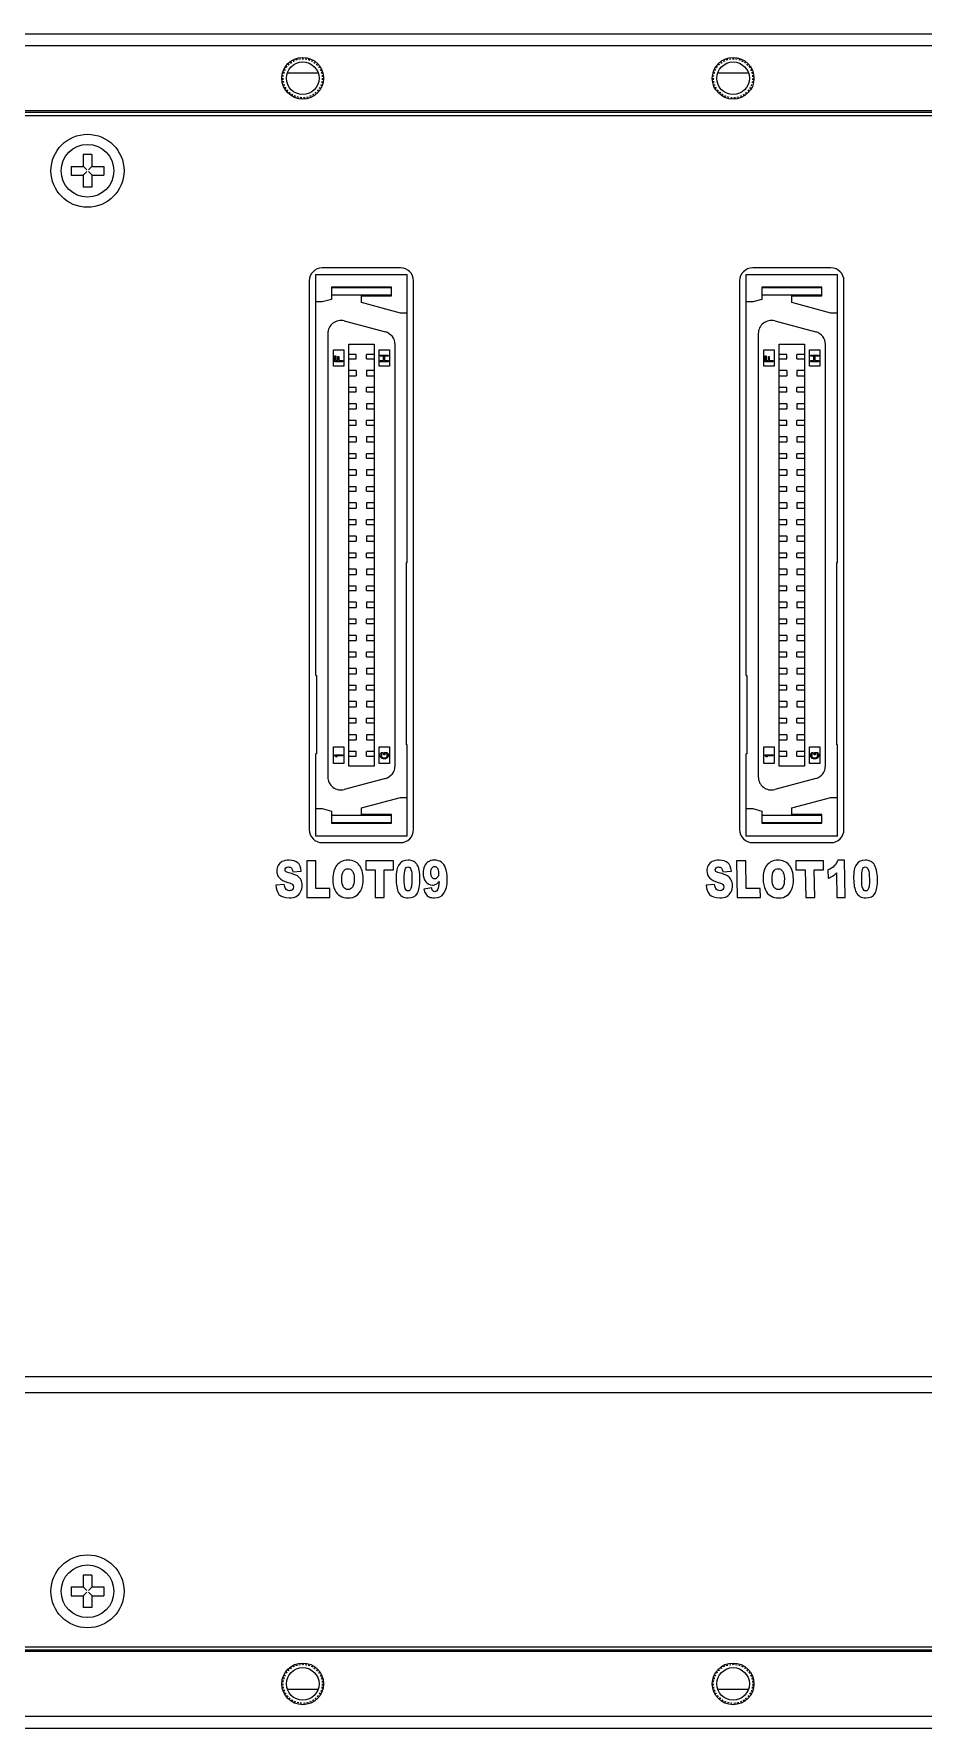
# Model space of a CAD drawing. Header units: inches. Extents: x 1 to 535, y 7 to 137.
# Drawn here: x 262.6 to 330.8, y 6.8 to 136.8 of the extents above; entities that cross this region are included whole.
import ezdxf

# ---------------------------------------------------------------- set-up
doc = ezdxf.new("R2010")
doc.units = ezdxf.units.IN
doc.header["$LTSCALE"] = 1.21
doc.header["$MEASUREMENT"] = 0
doc.linetypes.add('HIDDEN', pattern=[0.2, 0.1, -0.1])
for name, color, linetype in [('BSE72G_4_002DXF_CONTINUOUS_LINE', 7, 'CONTINUOUS'), ('BSEJ72G_4_001_DXF_HIDDEN_LINE', 7, 'CONTINUOUS'), ('BSEJ72G_4_00DXF_CONTINUOUS_LINE', 7, 'CONTINUOUS'), ('GBT819_2-M2_DXF_CONTINUOUS_LINE', 7, 'CONTINUOUS'), ('TE_1734101_5DXF_CONTINUOUS_LINE', 7, 'CONTINUOUS')]:
    doc.layers.add(name, color=color, linetype=linetype)

msp = doc.modelspace()

# ---------------------------------------------------------------- linework, layer by layer
at = {"layer": 'BSE72G_4_002DXF_CONTINUOUS_LINE', "color": 7, "linetype": 'Continuous'}
for p, q in [((3.2, 130.52), (530.2, 130.52)), ((290.7, 118.82), (284.7, 118.82)), ((323.7, 118.82), (317.7, 118.82)), ((283.7, 117.82), (283.7, 75.72)), ((291.7, 75.72), (291.7, 117.82)), ((316.7, 117.82), (316.7, 75.72)), ((324.7, 75.72), (324.7, 117.82)), ((284.7, 74.72), (290.7, 74.72)), ((317.7, 74.72), (323.7, 74.72)), ((3.2, 13.02), (530.2, 13.02))]:
    msp.add_line(p, q, dxfattribs=at)
at = {"layer": 'BSE72G_4_002DXF_CONTINUOUS_LINE', "color": 4, "linetype": 'Continuous'}
for p, q in [((284.2, 73.32), (283.51, 73.32)), ((283.51, 73.32), (283.51, 70.52)), ((284.2, 71.21), (284.2, 73.32)), ((290.15, 73.32), (288.05, 73.32)), ((288.05, 73.32), (288.05, 72.63)), ((290.15, 72.63), (290.15, 73.32)), ((317.17, 73.32), (316.47, 73.32)), ((316.47, 73.32), (316.52, 70.52)), ((317.2, 71.21), (317.17, 73.32)), ((323.12, 73.32), (321.01, 73.32)), ((321.01, 73.32), (321.02, 72.63)), ((323.13, 72.63), (323.12, 73.32)), ((324.74, 73.37), (324.22, 73.37)), ((324.79, 70.52), (324.74, 73.37)), ((281.79, 71.5), (281.13, 71.45)), ((282.44, 72.49), (283.09, 72.54)), ((288.05, 72.63), (288.75, 72.63)), ((288.75, 72.63), (288.75, 70.52)), ((289.44, 72.63), (290.15, 72.63)), ((289.44, 70.52), (289.44, 72.63)), ((314.78, 71.5), (314.13, 71.45)), ((315.42, 72.49), (316.07, 72.54)), ((321.02, 72.63), (321.73, 72.63)), ((321.73, 72.63), (321.77, 70.52)), ((322.42, 72.63), (323.13, 72.63)), ((322.46, 70.52), (322.42, 72.63)), ((323.47, 72.62), (323.48, 71.98)), ((324.12, 72.39), (324.16, 70.52)), ((283.51, 70.52), (285.28, 70.52)), ((285.28, 71.21), (284.2, 71.21)), ((285.28, 70.52), (285.28, 71.21)), ((288.75, 70.52), (289.44, 70.52)), ((293.1, 71.25), (292.48, 71.15)), ((316.52, 70.52), (318.3, 70.52)), ((318.28, 71.21), (317.2, 71.21)), ((318.3, 70.52), (318.28, 71.21)), ((321.77, 70.52), (322.46, 70.52)), ((324.16, 70.52), (324.79, 70.52)), ((449.4, 33.72), (122.7, 33.72)), ((122.7, 32.52), (449.9, 32.52))]:
    msp.add_line(p, q, dxfattribs=at)
at = {"layer": 'BSE72G_4_002DXF_CONTINUOUS_LINE', "color": 7, "linetype": 'Continuous'}
for centre in [(266.7, 126.27), (266.7, 17.27)]:
    msp.add_circle(centre, 2.8, dxfattribs=at)
for centre, start, end in [((284.7, 117.82), 90, 180), ((290.7, 117.82), 0, 90), ((317.7, 117.82), 90, 180), ((323.7, 117.82), 0, 90), ((284.7, 75.72), 180, 270), ((290.7, 75.72), 270, 0), ((317.7, 75.72), 180, 270), ((323.7, 75.72), 270, 0)]:
    msp.add_arc(centre, 1, start, end, dxfattribs=at)
at = {"layer": 'BSE72G_4_002DXF_CONTINUOUS_LINE', "color": 4, "linetype": 'Continuous'}
msp.add_arc((323.87, 71.89), 3.4, 0.9212, 12.0154, dxfattribs=at)
for points in [[(281.31, 72.96), (281.25, 72.83), (281.21, 72.7), (281.21, 72.55)], [(281.61, 73.26), (281.48, 73.19), (281.38, 73.09), (281.31, 72.96)], [(282.17, 73.37), (281.93, 73.37), (281.75, 73.33), (281.61, 73.26)], [(281.91, 72.79), (281.95, 72.83), (282.02, 72.85), (282.1, 72.85)], [(282.1, 72.85), (282.19, 72.85), (282.27, 72.82), (282.33, 72.76)], [(282.82, 73.17), (282.67, 73.3), (282.45, 73.37), (282.17, 73.37)], [(283.09, 72.54), (283.06, 72.83), (282.97, 73.04), (282.82, 73.17)], [(285.82, 72.99), (285.61, 72.73), (285.51, 72.38), (285.51, 71.92)], [(286.67, 73.37), (286.3, 73.37), (286.02, 73.24), (285.82, 72.99)], [(287.53, 73), (287.33, 73.25), (287.04, 73.37), (286.67, 73.37)], [(287.83, 71.94), (287.83, 72.4), (287.73, 72.75), (287.53, 73)], [(290.59, 73.05), (290.44, 72.84), (290.36, 72.47), (290.36, 71.94)], [(291.29, 73.37), (290.98, 73.37), (290.74, 73.26), (290.59, 73.05)], [(291.05, 72.66), (291.09, 72.79), (291.17, 72.85), (291.27, 72.85)], [(291.27, 72.85), (291.37, 72.85), (291.45, 72.79), (291.5, 72.66)], [(291.66, 73.3), (291.57, 73.35), (291.44, 73.37), (291.29, 73.37)], [(291.9, 73.12), (291.84, 73.19), (291.76, 73.26), (291.66, 73.3)], [(292.05, 72.88), (292.01, 72.97), (291.96, 73.05), (291.9, 73.12)], [(292.13, 72.6), (292.11, 72.71), (292.08, 72.8), (292.05, 72.88)], [(292.54, 72.91), (292.47, 72.75), (292.43, 72.58), (292.43, 72.4)], [(292.83, 73.25), (292.7, 73.17), (292.61, 73.06), (292.54, 72.91)], [(293.29, 73.37), (293.1, 73.37), (292.95, 73.33), (292.83, 73.25)], [(293.1, 72.77), (293.16, 72.85), (293.23, 72.89), (293.31, 72.89)], [(293.83, 73.23), (293.69, 73.32), (293.51, 73.37), (293.29, 73.37)], [(293.31, 72.89), (293.4, 72.89), (293.47, 72.84), (293.53, 72.76)], [(294.15, 72.77), (294.07, 72.98), (293.96, 73.13), (293.83, 73.23)], [(314.28, 72.96), (314.22, 72.83), (314.19, 72.7), (314.19, 72.55)], [(314.58, 73.26), (314.45, 73.19), (314.35, 73.09), (314.28, 72.96)], [(315.13, 73.37), (314.9, 73.37), (314.71, 73.33), (314.58, 73.26)], [(314.89, 72.79), (314.93, 72.83), (314.99, 72.85), (315.07, 72.85)], [(315.07, 72.85), (315.17, 72.85), (315.24, 72.82), (315.3, 72.76)], [(315.79, 73.17), (315.63, 73.3), (315.42, 73.37), (315.13, 73.37)], [(316.07, 72.54), (316.03, 72.83), (315.94, 73.04), (315.79, 73.17)], [(318.79, 72.99), (318.59, 72.73), (318.49, 72.38), (318.5, 71.92)], [(319.63, 73.37), (319.27, 73.37), (318.99, 73.24), (318.79, 72.99)], [(320.5, 73), (320.29, 73.25), (320, 73.37), (319.63, 73.37)], [(320.82, 71.94), (320.81, 72.4), (320.71, 72.75), (320.5, 73)], [(323.96, 72.93), (323.84, 72.81), (323.68, 72.71), (323.47, 72.62)], [(324.22, 73.37), (324.16, 73.2), (324.07, 73.05), (323.96, 72.93)], [(325.65, 73.05), (325.5, 72.84), (325.43, 72.47), (325.44, 71.94)], [(326.34, 73.37), (326.03, 73.37), (325.8, 73.26), (325.65, 73.05)], [(326.11, 72.66), (326.16, 72.79), (326.23, 72.85), (326.33, 72.85)], [(326.33, 72.85), (326.43, 72.85), (326.51, 72.79), (326.56, 72.66)], [(326.72, 73.3), (326.62, 73.35), (326.49, 73.37), (326.34, 73.37)], [(326.96, 73.12), (326.89, 73.19), (326.81, 73.26), (326.72, 73.3)], [(327.1, 72.88), (327.07, 72.97), (327.02, 73.05), (326.96, 73.12)], [(327.2, 72.6), (327.17, 72.71), (327.14, 72.8), (327.1, 72.88)], [(281.21, 72.55), (281.21, 72.33), (281.28, 72.15), (281.41, 72.01)], [(281.41, 72.01), (281.54, 71.87), (281.75, 71.76), (282.06, 71.67)], [(281.87, 71.2), (281.83, 71.26), (281.8, 71.37), (281.79, 71.5)], [(281.85, 72.63), (281.85, 72.69), (281.87, 72.74), (281.91, 72.79)], [(281.9, 72.51), (281.87, 72.54), (281.85, 72.58), (281.85, 72.63)], [(282.14, 72.41), (282.01, 72.44), (281.94, 72.47), (281.9, 72.51)], [(282.06, 71.67), (282.24, 71.62), (282.36, 71.57), (282.41, 71.51)], [(282.79, 72.16), (282.65, 72.24), (282.44, 72.32), (282.14, 72.41)], [(282.33, 72.76), (282.38, 72.71), (282.42, 72.62), (282.44, 72.49)], [(282.41, 71.51), (282.46, 71.45), (282.49, 71.39), (282.49, 71.31)], [(283.07, 71.85), (283.01, 71.97), (282.92, 72.07), (282.79, 72.16)], [(283.16, 71.43), (283.16, 71.59), (283.13, 71.73), (283.07, 71.85)], [(285.51, 71.92), (285.51, 71.59), (285.56, 71.32), (285.66, 71.1)], [(286.2, 71.92), (286.2, 72.2), (286.24, 72.41), (286.33, 72.53)], [(286.33, 71.31), (286.24, 71.43), (286.2, 71.64), (286.2, 71.92)], [(286.33, 72.53), (286.41, 72.65), (286.52, 72.72), (286.67, 72.72)], [(286.67, 72.72), (286.81, 72.72), (286.92, 72.66), (287.01, 72.53)], [(287.01, 72.53), (287.1, 72.41), (287.14, 72.22), (287.14, 71.96)], [(287.14, 71.96), (287.14, 71.64), (287.1, 71.43), (287.02, 71.31)], [(287.7, 71.14), (287.79, 71.35), (287.83, 71.62), (287.83, 71.94)], [(290.36, 71.94), (290.36, 71.72), (290.38, 71.52), (290.41, 71.34)], [(290.98, 71.93), (290.98, 72.28), (291, 72.53), (291.05, 72.66)], [(291.06, 71.2), (291, 71.33), (290.98, 71.58), (290.98, 71.93)], [(291.5, 72.66), (291.55, 72.53), (291.57, 72.28), (291.57, 71.91)], [(291.57, 71.91), (291.57, 71.66), (291.56, 71.47), (291.54, 71.35)], [(291.99, 70.83), (292.12, 71.06), (292.19, 71.44), (292.19, 71.94)], [(292.19, 71.94), (292.19, 72.17), (292.17, 72.39), (292.13, 72.6)], [(292.43, 72.4), (292.43, 72.13), (292.5, 71.9), (292.64, 71.72)], [(292.64, 71.72), (292.77, 71.54), (292.94, 71.46), (293.15, 71.46)], [(293.02, 72.42), (293.02, 72.58), (293.05, 72.69), (293.1, 72.77)], [(293.11, 72.06), (293.05, 72.14), (293.02, 72.26), (293.02, 72.42)], [(293.32, 71.94), (293.23, 71.94), (293.16, 71.98), (293.11, 72.06)], [(293.15, 71.46), (293.25, 71.46), (293.34, 71.48), (293.42, 71.52)], [(293.54, 72.06), (293.48, 71.98), (293.41, 71.94), (293.32, 71.94)], [(293.42, 71.52), (293.5, 71.57), (293.57, 71.64), (293.65, 71.73)], [(293.53, 72.76), (293.59, 72.67), (293.62, 72.55), (293.62, 72.4)], [(293.62, 72.4), (293.62, 72.25), (293.59, 72.14), (293.54, 72.06)], [(293.65, 71.73), (293.63, 71.43), (293.59, 71.23), (293.55, 71.14)], [(294.02, 70.83), (294.19, 71.06), (294.28, 71.43), (294.28, 71.94)], [(294.28, 71.94), (294.28, 72.28), (294.23, 72.56), (294.15, 72.77)], [(314.19, 72.55), (314.2, 72.33), (314.26, 72.15), (314.4, 72.01)], [(314.4, 72.01), (314.53, 71.87), (314.75, 71.76), (315.05, 71.67)], [(314.88, 71.2), (314.83, 71.26), (314.8, 71.37), (314.78, 71.5)], [(314.83, 72.63), (314.83, 72.69), (314.85, 72.74), (314.89, 72.79)], [(314.88, 72.51), (314.85, 72.54), (314.83, 72.58), (314.83, 72.63)], [(315.12, 72.41), (314.99, 72.44), (314.92, 72.47), (314.88, 72.51)], [(315.05, 71.67), (315.24, 71.62), (315.36, 71.57), (315.41, 71.51)], [(315.77, 72.16), (315.64, 72.24), (315.42, 72.32), (315.12, 72.41)], [(315.3, 72.76), (315.36, 72.71), (315.39, 72.62), (315.42, 72.49)], [(315.41, 71.51), (315.46, 71.45), (315.49, 71.39), (315.49, 71.31)], [(316.06, 71.85), (316, 71.97), (315.9, 72.07), (315.77, 72.16)], [(316.16, 71.43), (316.16, 71.59), (316.12, 71.73), (316.06, 71.85)], [(318.5, 71.92), (318.51, 71.59), (318.56, 71.32), (318.67, 71.1)], [(319.19, 71.92), (319.19, 72.2), (319.22, 72.41), (319.31, 72.53)], [(319.33, 71.31), (319.24, 71.43), (319.2, 71.64), (319.19, 71.92)], [(319.31, 72.53), (319.39, 72.65), (319.5, 72.72), (319.64, 72.72)], [(319.64, 72.72), (319.79, 72.72), (319.9, 72.66), (319.99, 72.53)], [(319.99, 72.53), (320.08, 72.41), (320.12, 72.22), (320.13, 71.96)], [(320.13, 71.96), (320.13, 71.64), (320.1, 71.43), (320.02, 71.31)], [(320.7, 71.14), (320.79, 71.35), (320.83, 71.62), (320.82, 71.94)], [(323.48, 71.98), (323.62, 72.04), (323.74, 72.09), (323.83, 72.15)], [(323.83, 72.15), (323.93, 72.21), (324.02, 72.29), (324.12, 72.39)], [(325.44, 71.94), (325.44, 71.72), (325.46, 71.52), (325.49, 71.34)], [(326.06, 71.93), (326.05, 72.28), (326.07, 72.53), (326.11, 72.66)], [(326.14, 71.2), (326.09, 71.33), (326.06, 71.58), (326.06, 71.93)], [(326.56, 72.66), (326.61, 72.53), (326.64, 72.28), (326.65, 71.91)], [(326.65, 71.91), (326.66, 71.66), (326.65, 71.47), (326.63, 71.35)], [(327.08, 70.83), (327.22, 71.06), (327.28, 71.44), (327.27, 71.94)], [(281.13, 71.45), (281.15, 71.17), (281.23, 70.93), (281.38, 70.75)], [(281.38, 70.75), (281.53, 70.57), (281.79, 70.48), (282.17, 70.48)], [(282.18, 71.03), (282.05, 71.03), (281.95, 71.08), (281.87, 71.2)], [(282.17, 70.48), (282.39, 70.48), (282.57, 70.52), (282.71, 70.59)], [(282.41, 71.11), (282.35, 71.05), (282.28, 71.03), (282.18, 71.03)], [(282.49, 71.31), (282.49, 71.24), (282.46, 71.17), (282.41, 71.11)], [(282.71, 70.59), (282.85, 70.67), (282.96, 70.79), (283.04, 70.94)], [(283.04, 70.94), (283.12, 71.09), (283.16, 71.26), (283.16, 71.43)], [(285.66, 71.1), (285.77, 70.89), (285.9, 70.73), (286.07, 70.63)], [(286.07, 70.63), (286.23, 70.53), (286.44, 70.48), (286.69, 70.48)], [(286.67, 71.12), (286.53, 71.12), (286.41, 71.18), (286.33, 71.31)], [(287.02, 71.31), (286.93, 71.18), (286.82, 71.12), (286.67, 71.12)], [(286.69, 70.48), (286.94, 70.48), (287.15, 70.53), (287.32, 70.65)], [(287.32, 70.65), (287.48, 70.77), (287.61, 70.93), (287.7, 71.14)], [(290.41, 71.34), (290.44, 71.16), (290.48, 71.02), (290.53, 70.92)], [(290.53, 70.92), (290.61, 70.77), (290.7, 70.66), (290.82, 70.59)], [(290.82, 70.59), (290.94, 70.51), (291.09, 70.48), (291.28, 70.48)], [(291.28, 71.01), (291.18, 71.01), (291.11, 71.07), (291.06, 71.2)], [(291.44, 71.09), (291.39, 71.03), (291.34, 71.01), (291.28, 71.01)], [(291.28, 70.48), (291.61, 70.48), (291.85, 70.59), (291.99, 70.83)], [(291.54, 71.35), (291.52, 71.23), (291.48, 71.14), (291.44, 71.09)], [(292.48, 71.15), (292.51, 71), (292.57, 70.88), (292.63, 70.78)], [(292.63, 70.78), (292.7, 70.68), (292.79, 70.6), (292.89, 70.55)], [(292.89, 70.55), (292.99, 70.5), (293.13, 70.48), (293.31, 70.48)], [(293.18, 71.02), (293.14, 71.06), (293.11, 71.14), (293.1, 71.25)], [(293.32, 70.95), (293.26, 70.95), (293.22, 70.97), (293.18, 71.02)], [(293.31, 70.48), (293.61, 70.48), (293.85, 70.59), (294.02, 70.83)], [(293.55, 71.14), (293.5, 71.02), (293.42, 70.95), (293.32, 70.95)], [(314.13, 71.45), (314.15, 71.17), (314.24, 70.93), (314.39, 70.75)], [(314.39, 70.75), (314.54, 70.57), (314.8, 70.48), (315.18, 70.48)], [(315.19, 71.03), (315.05, 71.03), (314.95, 71.08), (314.88, 71.2)], [(315.18, 70.48), (315.4, 70.48), (315.58, 70.52), (315.72, 70.59)], [(315.41, 71.11), (315.36, 71.05), (315.28, 71.03), (315.19, 71.03)], [(315.49, 71.31), (315.49, 71.24), (315.46, 71.17), (315.41, 71.11)], [(315.72, 70.59), (315.86, 70.67), (315.97, 70.79), (316.05, 70.94)], [(316.05, 70.94), (316.13, 71.09), (316.16, 71.26), (316.16, 71.43)], [(318.67, 71.1), (318.77, 70.89), (318.91, 70.73), (319.08, 70.63)], [(319.08, 70.63), (319.25, 70.53), (319.46, 70.48), (319.71, 70.48)], [(319.67, 71.12), (319.53, 71.12), (319.41, 71.18), (319.33, 71.31)], [(320.02, 71.31), (319.94, 71.18), (319.82, 71.12), (319.67, 71.12)], [(319.71, 70.48), (319.96, 70.48), (320.16, 70.53), (320.33, 70.65)], [(320.33, 70.65), (320.49, 70.77), (320.62, 70.93), (320.7, 71.14)], [(325.49, 71.34), (325.53, 71.16), (325.57, 71.02), (325.63, 70.92)], [(325.63, 70.92), (325.7, 70.77), (325.8, 70.66), (325.92, 70.59)], [(325.92, 70.59), (326.04, 70.51), (326.19, 70.48), (326.38, 70.48)], [(326.37, 71.01), (326.27, 71.01), (326.2, 71.07), (326.14, 71.2)], [(326.53, 71.09), (326.48, 71.03), (326.43, 71.01), (326.37, 71.01)], [(326.38, 70.48), (326.71, 70.48), (326.95, 70.59), (327.08, 70.83)], [(326.63, 71.35), (326.61, 71.23), (326.57, 71.14), (326.53, 71.09)]]:
    msp.add_open_spline(points, degree=3, dxfattribs=at)
at = {"layer": 'BSEJ72G_4_001_DXF_HIDDEN_LINE', "color": 8, "linetype": 'HIDDEN'}
for centre in [(283.2, 133.37), (316.2, 133.37), (283.2, 10.17), (316.2, 10.17)]:
    msp.add_circle(centre, 1.5, dxfattribs=at)
at = {"layer": 'BSEJ72G_4_00DXF_CONTINUOUS_LINE', "color": 7, "linetype": 'Continuous'}
for p, q in [((3.2, 136.77), (530.2, 136.77)), ((3.4, 135.87), (530, 135.87)), ((284.38, 133.77), (282.02, 133.77)), ((317.38, 133.77), (315.02, 133.77)), ((3.2, 130.77), (530.2, 130.77)), ((530, 130.87), (3.4, 130.87)), ((3.2, 12.77), (530.2, 12.77)), ((3.4, 12.67), (530, 12.67)), ((282.02, 9.77), (284.38, 9.77)), ((315.02, 9.77), (317.38, 9.77)), ((3.2, 6.77), (530.2, 6.77)), ((530, 7.67), (3.4, 7.67))]:
    msp.add_line(p, q, dxfattribs=at)
for centre, radius in [((283.2, 133.37), 1.6), ((283.2, 133.37), 1.25), ((316.2, 133.37), 1.6), ((316.2, 133.37), 1.25), ((283.2, 10.17), 1.6), ((316.2, 10.17), 1.6), ((283.2, 10.17), 1.25), ((316.2, 10.17), 1.25)]:
    msp.add_circle(centre, radius, dxfattribs=at)
for centre, start, end in [((282.2, 132.15), 90.0022, 96.4011), ((284.21, 132.15), 83.5989, 89.9978), ((315.2, 132.15), 90.0022, 96.4011), ((317.21, 132.15), 83.5989, 89.9978), ((282.2, 11.39), 263.5989, 269.9978), ((284.21, 11.39), 270.0022, 276.4011), ((315.2, 11.39), 263.5989, 269.9978), ((317.21, 11.39), 270.0022, 276.4011)]:
    msp.add_arc(centre, 1.62, start, end, dxfattribs=at)
at = {"layer": 'GBT819_2-M2_DXF_CONTINUOUS_LINE', "color": 7, "linetype": 'Continuous'}
for p, q in [((266.36, 127.52), (266.36, 126.64)), ((267.04, 127.52), (266.36, 127.52)), ((267.04, 127.52), (267.04, 126.64)), ((265.45, 126.61), (265.45, 125.93)), ((265.45, 126.61), (266.34, 126.61)), ((266.36, 126.62), (266.64, 126.34)), ((266.36, 125.93), (266.64, 126.21)), ((267.05, 126.62), (266.77, 126.34)), ((267.05, 125.93), (266.77, 126.21)), ((267.07, 126.61), (267.95, 126.61)), ((267.95, 126.61), (267.95, 125.93)), ((265.45, 125.93), (266.34, 125.93)), ((266.36, 125.91), (266.36, 125.02)), ((267.04, 125.02), (266.36, 125.02)), ((267.04, 125.91), (267.04, 125.02)), ((267.07, 125.93), (267.95, 125.93)), ((267.04, 18.52), (266.36, 18.52)), ((266.36, 18.52), (266.36, 17.64)), ((267.04, 18.52), (267.04, 17.64)), ((265.45, 17.61), (266.34, 17.61)), ((265.45, 17.61), (265.45, 16.93)), ((265.45, 16.93), (266.34, 16.93)), ((266.36, 17.62), (266.64, 17.34)), ((266.36, 16.93), (266.64, 17.21)), ((266.36, 16.91), (266.36, 16.02)), ((267.05, 17.62), (266.77, 17.34)), ((267.05, 16.93), (266.77, 17.21)), ((267.04, 16.91), (267.04, 16.02)), ((267.07, 17.61), (267.95, 17.61)), ((267.07, 16.93), (267.95, 16.93)), ((267.95, 17.61), (267.95, 16.93)), ((267.04, 16.02), (266.36, 16.02))]:
    msp.add_line(p, q, dxfattribs=at)
for centre in [(266.7, 126.27), (266.7, 17.27)]:
    msp.add_circle(centre, 2.02, dxfattribs=at)
for centre, start, end in [((266.34, 126.64), 270, 0), ((267.07, 126.64), 180, 270), ((266.34, 125.91), 0, 90), ((267.07, 125.91), 90, 180), ((266.34, 17.64), 270, 0), ((266.34, 16.91), 0, 90), ((267.07, 17.64), 180, 270), ((267.07, 16.91), 90, 180)]:
    msp.add_arc(centre, 0.025, start, end, dxfattribs=at)
at = {"layer": 'TE_1734101_5DXF_CONTINUOUS_LINE', "color": 7, "linetype": 'Continuous'}
for p, q in [((284.2, 87.53), (284.2, 118.32)), ((284.2, 118.32), (291.2, 118.32)), ((291.2, 96.22), (291.2, 118.32)), ((317.2, 87.53), (317.2, 118.32)), ((317.2, 118.32), (324.2, 118.32)), ((324.2, 96.22), (324.2, 118.32)), ((285.4, 117.33), (285.4, 116.4)), ((290, 117.33), (285.4, 117.33)), ((290, 117.29), (285.4, 117.29)), ((290, 116.68), (290, 117.33)), ((318.4, 117.33), (318.4, 116.4)), ((323, 117.33), (318.4, 117.33)), ((323, 117.29), (318.4, 117.29)), ((323, 116.68), (323, 117.33)), ((284.7, 116.22), (284.2, 116.22)), ((285.4, 116.4), (284.7, 116.22)), ((290, 116.72), (285.4, 116.72)), ((287.7, 116.16), (287.7, 116.68)), ((287.7, 116.68), (290, 116.68)), ((290.7, 115.35), (287.7, 116.16)), ((317.7, 116.22), (317.2, 116.22)), ((318.4, 116.4), (317.7, 116.22)), ((323, 116.72), (318.4, 116.72)), ((320.7, 116.16), (320.7, 116.68)), ((320.7, 116.68), (323, 116.68)), ((323.7, 115.35), (320.7, 116.16)), ((286.39, 114.75), (289.54, 113.91)), ((291.2, 115.35), (290.7, 115.35)), ((319.39, 114.75), (322.54, 113.91)), ((324.2, 115.35), (323.7, 115.35)), ((285.13, 113.78), (285.13, 79.76)), ((318.13, 113.78), (318.13, 79.76)), ((285.55, 111.27), (285.55, 112.54)), ((285.55, 112.54), (286.35, 112.54)), ((285.65, 111.62), (285.65, 112.07)), ((285.65, 112.07), (285.73, 112.07)), ((285.73, 112.07), (285.73, 111.7)), ((285.9, 111.7), (285.9, 112.02)), ((285.9, 112.02), (285.97, 112.02)), ((285.97, 112.02), (285.97, 111.7)), ((286.35, 112.54), (286.35, 111.27)), ((286.73, 80.58), (286.73, 112.96)), ((286.73, 112.96), (288.68, 112.96)), ((287.31, 112.18), (286.73, 112.18)), ((286.73, 111.84), (287.31, 111.84)), ((287.31, 111.84), (287.31, 112.18)), ((288.09, 111.84), (288.09, 112.18)), ((288.68, 112.18), (288.09, 112.18)), ((288.09, 111.84), (288.68, 111.84)), ((288.68, 112.96), (288.68, 80.58)), ((289.05, 111.27), (289.05, 112.54)), ((289.05, 112.54), (289.85, 112.54)), ((289.15, 112.05), (289.15, 112.12)), ((289.15, 112.12), (289.75, 112.12)), ((289.4, 112.05), (289.15, 112.05)), ((289.4, 111.7), (289.4, 112.05)), ((289.47, 112.05), (289.47, 111.7)), ((289.75, 112.05), (289.47, 112.05)), ((289.75, 112.12), (289.75, 112.05)), ((289.85, 112.54), (289.85, 111.27)), ((290.28, 80.61), (290.28, 112.94)), ((318.55, 111.27), (318.55, 112.54)), ((318.55, 112.54), (319.35, 112.54)), ((318.65, 111.62), (318.65, 112.07)), ((318.65, 112.07), (318.73, 112.07)), ((318.73, 112.07), (318.73, 111.7)), ((318.9, 111.7), (318.9, 112.02)), ((318.9, 112.02), (318.97, 112.02)), ((318.97, 112.02), (318.97, 111.7)), ((319.35, 112.54), (319.35, 111.27)), ((319.73, 80.58), (319.73, 112.96)), ((319.73, 112.96), (321.68, 112.96)), ((320.31, 112.18), (319.73, 112.18)), ((319.73, 111.84), (320.31, 111.84)), ((320.31, 111.84), (320.31, 112.18)), ((321.09, 111.84), (321.09, 112.18)), ((321.68, 112.18), (321.09, 112.18)), ((321.09, 111.84), (321.68, 111.84)), ((321.68, 112.96), (321.68, 80.58)), ((322.05, 111.27), (322.05, 112.54)), ((322.05, 112.54), (322.85, 112.54)), ((322.15, 112.05), (322.15, 112.12)), ((322.15, 112.12), (322.75, 112.12)), ((322.4, 112.05), (322.15, 112.05)), ((322.4, 111.7), (322.4, 112.05)), ((322.47, 112.05), (322.47, 111.7)), ((322.75, 112.05), (322.47, 112.05)), ((322.75, 112.12), (322.75, 112.05)), ((322.85, 112.54), (322.85, 111.27)), ((323.28, 80.61), (323.28, 112.94)), ((286.35, 111.27), (285.55, 111.27)), ((286.25, 111.62), (285.65, 111.62)), ((285.73, 111.7), (285.9, 111.7)), ((285.97, 111.7), (286.25, 111.7)), ((286.25, 111.7), (286.25, 111.62)), ((287.31, 110.94), (286.73, 110.94)), ((286.73, 110.54), (287.31, 110.54)), ((287.31, 110.94), (287.31, 110.54)), ((288.09, 110.94), (288.09, 110.54)), ((288.68, 110.94), (288.09, 110.94)), ((288.09, 110.54), (288.68, 110.54)), ((289.85, 111.27), (289.05, 111.27)), ((289.15, 111.62), (289.15, 111.7)), ((289.15, 111.7), (289.4, 111.7)), ((289.75, 111.62), (289.15, 111.62)), ((289.47, 111.7), (289.75, 111.7)), ((289.75, 111.7), (289.75, 111.62)), ((319.35, 111.27), (318.55, 111.27)), ((319.25, 111.62), (318.65, 111.62)), ((318.73, 111.7), (318.9, 111.7)), ((318.97, 111.7), (319.25, 111.7)), ((319.25, 111.7), (319.25, 111.62)), ((320.31, 110.94), (319.73, 110.94)), ((319.73, 110.54), (320.31, 110.54)), ((320.31, 110.94), (320.31, 110.54)), ((321.09, 110.94), (321.09, 110.54)), ((321.68, 110.94), (321.09, 110.94)), ((321.09, 110.54), (321.68, 110.54)), ((322.85, 111.27), (322.05, 111.27)), ((322.15, 111.62), (322.15, 111.7)), ((322.15, 111.7), (322.4, 111.7)), ((322.75, 111.62), (322.15, 111.62)), ((322.47, 111.7), (322.75, 111.7)), ((322.75, 111.7), (322.75, 111.62)), ((287.31, 109.64), (286.73, 109.64)), ((286.73, 109.3), (287.31, 109.3)), ((287.31, 109.3), (287.31, 109.64)), ((288.09, 109.3), (288.09, 109.64)), ((288.68, 109.64), (288.09, 109.64)), ((288.09, 109.3), (288.68, 109.3)), ((320.31, 109.64), (319.73, 109.64)), ((319.73, 109.3), (320.31, 109.3)), ((320.31, 109.3), (320.31, 109.64)), ((321.68, 109.64), (321.09, 109.64)), ((321.09, 109.3), (321.09, 109.64)), ((321.09, 109.3), (321.68, 109.3)), ((287.31, 108.4), (286.73, 108.4)), ((286.73, 108), (287.31, 108)), ((287.31, 108.4), (287.31, 108)), ((288.09, 108.4), (288.09, 108)), ((288.68, 108.4), (288.09, 108.4)), ((288.09, 108), (288.68, 108)), ((320.31, 108.4), (319.73, 108.4)), ((319.73, 108), (320.31, 108)), ((320.31, 108.4), (320.31, 108)), ((321.68, 108.4), (321.09, 108.4)), ((321.09, 108.4), (321.09, 108)), ((321.09, 108), (321.68, 108)), ((287.31, 107.1), (286.73, 107.1)), ((286.73, 106.76), (287.31, 106.76)), ((287.31, 106.76), (287.31, 107.1)), ((288.09, 106.76), (288.09, 107.1)), ((288.68, 107.1), (288.09, 107.1)), ((288.09, 106.76), (288.68, 106.76)), ((320.31, 107.1), (319.73, 107.1)), ((319.73, 106.76), (320.31, 106.76)), ((320.31, 106.76), (320.31, 107.1)), ((321.68, 107.1), (321.09, 107.1)), ((321.09, 106.76), (321.09, 107.1)), ((321.09, 106.76), (321.68, 106.76)), ((287.31, 105.86), (286.73, 105.86)), ((286.73, 105.46), (287.31, 105.46)), ((287.31, 105.86), (287.31, 105.46)), ((288.09, 105.86), (288.09, 105.46)), ((288.68, 105.86), (288.09, 105.86)), ((288.09, 105.46), (288.68, 105.46)), ((320.31, 105.86), (319.73, 105.86)), ((319.73, 105.46), (320.31, 105.46)), ((320.31, 105.86), (320.31, 105.46)), ((321.68, 105.86), (321.09, 105.86)), ((321.09, 105.86), (321.09, 105.46)), ((321.09, 105.46), (321.68, 105.46)), ((287.31, 104.56), (286.73, 104.56)), ((286.73, 104.22), (287.31, 104.22)), ((287.31, 104.22), (287.31, 104.56)), ((288.09, 104.22), (288.09, 104.56)), ((288.68, 104.56), (288.09, 104.56)), ((288.09, 104.22), (288.68, 104.22)), ((320.31, 104.56), (319.73, 104.56)), ((319.73, 104.22), (320.31, 104.22)), ((320.31, 104.22), (320.31, 104.56)), ((321.68, 104.56), (321.09, 104.56)), ((321.09, 104.22), (321.09, 104.56)), ((321.09, 104.22), (321.68, 104.22)), ((287.31, 103.32), (286.73, 103.32)), ((286.73, 102.92), (287.31, 102.92)), ((287.31, 103.32), (287.31, 102.92)), ((288.09, 103.32), (288.09, 102.92)), ((288.68, 103.32), (288.09, 103.32)), ((288.09, 102.92), (288.68, 102.92)), ((320.31, 103.32), (319.73, 103.32)), ((319.73, 102.92), (320.31, 102.92)), ((320.31, 103.32), (320.31, 102.92)), ((321.68, 103.32), (321.09, 103.32)), ((321.09, 103.32), (321.09, 102.92)), ((321.09, 102.92), (321.68, 102.92)), ((287.31, 102.02), (286.73, 102.02)), ((286.73, 101.68), (287.31, 101.68)), ((287.31, 101.68), (287.31, 102.02)), ((288.09, 101.68), (288.09, 102.02)), ((288.68, 102.02), (288.09, 102.02)), ((288.09, 101.68), (288.68, 101.68)), ((320.31, 102.02), (319.73, 102.02)), ((319.73, 101.68), (320.31, 101.68)), ((320.31, 101.68), (320.31, 102.02)), ((321.68, 102.02), (321.09, 102.02)), ((321.09, 101.68), (321.09, 102.02)), ((321.09, 101.68), (321.68, 101.68)), ((287.31, 100.78), (286.73, 100.78)), ((286.73, 100.38), (287.31, 100.38)), ((287.31, 100.78), (287.31, 100.38)), ((288.09, 100.78), (288.09, 100.38)), ((288.68, 100.78), (288.09, 100.78)), ((288.09, 100.38), (288.68, 100.38)), ((320.31, 100.78), (319.73, 100.78)), ((319.73, 100.38), (320.31, 100.38)), ((320.31, 100.78), (320.31, 100.38)), ((321.68, 100.78), (321.09, 100.78)), ((321.09, 100.78), (321.09, 100.38)), ((321.09, 100.38), (321.68, 100.38)), ((287.31, 99.48), (286.73, 99.48)), ((286.73, 99.14), (287.31, 99.14)), ((287.31, 99.14), (287.31, 99.48)), ((288.09, 99.14), (288.09, 99.48)), ((288.68, 99.48), (288.09, 99.48)), ((288.09, 99.14), (288.68, 99.14)), ((320.31, 99.48), (319.73, 99.48)), ((319.73, 99.14), (320.31, 99.14)), ((320.31, 99.14), (320.31, 99.48)), ((321.68, 99.48), (321.09, 99.48)), ((321.09, 99.14), (321.09, 99.48)), ((321.09, 99.14), (321.68, 99.14)), ((287.31, 98.24), (286.73, 98.24)), ((286.73, 97.84), (287.31, 97.84)), ((287.31, 98.24), (287.31, 97.84)), ((288.09, 98.24), (288.09, 97.84)), ((288.68, 98.24), (288.09, 98.24)), ((288.09, 97.84), (288.68, 97.84)), ((320.31, 98.24), (319.73, 98.24)), ((319.73, 97.84), (320.31, 97.84)), ((320.31, 98.24), (320.31, 97.84)), ((321.68, 98.24), (321.09, 98.24)), ((321.09, 98.24), (321.09, 97.84)), ((321.09, 97.84), (321.68, 97.84)), ((287.31, 96.94), (286.73, 96.94)), ((286.73, 96.6), (287.31, 96.6)), ((287.31, 96.6), (287.31, 96.94)), ((288.09, 96.6), (288.09, 96.94)), ((288.68, 96.94), (288.09, 96.94)), ((288.09, 96.6), (288.68, 96.6)), ((291.15, 82.22), (291.15, 96.22)), ((291.15, 96.22), (291.2, 96.22)), ((320.31, 96.94), (319.73, 96.94)), ((319.73, 96.6), (320.31, 96.6)), ((320.31, 96.6), (320.31, 96.94)), ((321.68, 96.94), (321.09, 96.94)), ((321.09, 96.6), (321.09, 96.94)), ((321.09, 96.6), (321.68, 96.6)), ((324.15, 96.22), (324.2, 96.22)), ((324.15, 82.22), (324.15, 96.22)), ((287.31, 95.7), (286.73, 95.7)), ((286.73, 95.3), (287.31, 95.3)), ((287.31, 95.7), (287.31, 95.3)), ((288.09, 95.7), (288.09, 95.3)), ((288.68, 95.7), (288.09, 95.7)), ((288.09, 95.3), (288.68, 95.3)), ((320.31, 95.7), (319.73, 95.7)), ((319.73, 95.3), (320.31, 95.3)), ((320.31, 95.7), (320.31, 95.3)), ((321.68, 95.7), (321.09, 95.7)), ((321.09, 95.7), (321.09, 95.3)), ((321.09, 95.3), (321.68, 95.3)), ((287.31, 94.4), (286.73, 94.4)), ((286.73, 94.06), (287.31, 94.06)), ((287.31, 94.06), (287.31, 94.4)), ((288.09, 94.06), (288.09, 94.4)), ((288.68, 94.4), (288.09, 94.4)), ((288.09, 94.06), (288.68, 94.06)), ((320.31, 94.4), (319.73, 94.4)), ((319.73, 94.06), (320.31, 94.06)), ((320.31, 94.06), (320.31, 94.4)), ((321.68, 94.4), (321.09, 94.4)), ((321.09, 94.06), (321.09, 94.4)), ((321.09, 94.06), (321.68, 94.06)), ((287.31, 93.16), (286.73, 93.16)), ((286.73, 92.76), (287.31, 92.76)), ((287.31, 93.16), (287.31, 92.76)), ((288.09, 93.16), (288.09, 92.76)), ((288.68, 93.16), (288.09, 93.16)), ((288.09, 92.76), (288.68, 92.76)), ((320.31, 93.16), (319.73, 93.16)), ((319.73, 92.76), (320.31, 92.76)), ((320.31, 93.16), (320.31, 92.76)), ((321.68, 93.16), (321.09, 93.16)), ((321.09, 93.16), (321.09, 92.76)), ((321.09, 92.76), (321.68, 92.76)), ((287.31, 91.86), (286.73, 91.86)), ((286.73, 91.52), (287.31, 91.52)), ((287.31, 91.52), (287.31, 91.86)), ((288.09, 91.52), (288.09, 91.86)), ((288.68, 91.86), (288.09, 91.86)), ((288.09, 91.52), (288.68, 91.52)), ((320.31, 91.86), (319.73, 91.86)), ((319.73, 91.52), (320.31, 91.52)), ((320.31, 91.52), (320.31, 91.86)), ((321.68, 91.86), (321.09, 91.86)), ((321.09, 91.52), (321.09, 91.86)), ((321.09, 91.52), (321.68, 91.52)), ((287.31, 90.62), (286.73, 90.62)), ((286.73, 90.22), (287.31, 90.22)), ((287.31, 90.62), (287.31, 90.22)), ((288.09, 90.62), (288.09, 90.22)), ((288.68, 90.62), (288.09, 90.62)), ((288.09, 90.22), (288.68, 90.22)), ((320.31, 90.62), (319.73, 90.62)), ((319.73, 90.22), (320.31, 90.22)), ((320.31, 90.62), (320.31, 90.22)), ((321.68, 90.62), (321.09, 90.62)), ((321.09, 90.62), (321.09, 90.22)), ((321.09, 90.22), (321.68, 90.22)), ((287.31, 89.32), (286.73, 89.32)), ((286.73, 88.98), (287.31, 88.98)), ((287.31, 88.98), (287.31, 89.32)), ((288.09, 88.98), (288.09, 89.32)), ((288.68, 89.32), (288.09, 89.32)), ((288.09, 88.98), (288.68, 88.98)), ((320.31, 89.32), (319.73, 89.32)), ((319.73, 88.98), (320.31, 88.98)), ((320.31, 88.98), (320.31, 89.32)), ((321.68, 89.32), (321.09, 89.32)), ((321.09, 88.98), (321.09, 89.32)), ((321.09, 88.98), (321.68, 88.98)), ((284.2, 87.53), (284.26, 87.53)), ((284.26, 87.53), (284.26, 81.53)), ((287.31, 88.08), (286.73, 88.08)), ((286.73, 87.68), (287.31, 87.68)), ((287.31, 88.08), (287.31, 87.68)), ((288.09, 88.08), (288.09, 87.68)), ((288.68, 88.08), (288.09, 88.08)), ((288.09, 87.68), (288.68, 87.68)), ((317.2, 87.53), (317.26, 87.53)), ((317.26, 87.53), (317.26, 81.53)), ((320.31, 88.08), (319.73, 88.08)), ((319.73, 87.68), (320.31, 87.68)), ((320.31, 88.08), (320.31, 87.68)), ((321.68, 88.08), (321.09, 88.08)), ((321.09, 88.08), (321.09, 87.68)), ((321.09, 87.68), (321.68, 87.68)), ((287.31, 86.78), (286.73, 86.78)), ((286.73, 86.44), (287.31, 86.44)), ((287.31, 86.44), (287.31, 86.78)), ((288.09, 86.44), (288.09, 86.78)), ((288.68, 86.78), (288.09, 86.78)), ((288.09, 86.44), (288.68, 86.44)), ((320.31, 86.78), (319.73, 86.78)), ((319.73, 86.44), (320.31, 86.44)), ((320.31, 86.44), (320.31, 86.78)), ((321.68, 86.78), (321.09, 86.78)), ((321.09, 86.44), (321.09, 86.78)), ((321.09, 86.44), (321.68, 86.44)), ((287.31, 85.54), (286.73, 85.54)), ((286.73, 85.14), (287.31, 85.14)), ((287.31, 85.54), (287.31, 85.14)), ((288.09, 85.54), (288.09, 85.14)), ((288.68, 85.54), (288.09, 85.54)), ((288.09, 85.14), (288.68, 85.14)), ((320.31, 85.54), (319.73, 85.54)), ((319.73, 85.14), (320.31, 85.14)), ((320.31, 85.54), (320.31, 85.14)), ((321.68, 85.54), (321.09, 85.54)), ((321.09, 85.54), (321.09, 85.14)), ((321.09, 85.14), (321.68, 85.14)), ((287.31, 84.24), (286.73, 84.24)), ((286.73, 83.9), (287.31, 83.9)), ((287.31, 83.9), (287.31, 84.24)), ((288.09, 83.9), (288.09, 84.24)), ((288.68, 84.24), (288.09, 84.24)), ((288.09, 83.9), (288.68, 83.9)), ((320.31, 84.24), (319.73, 84.24)), ((319.73, 83.9), (320.31, 83.9)), ((320.31, 83.9), (320.31, 84.24)), ((321.68, 84.24), (321.09, 84.24)), ((321.09, 83.9), (321.09, 84.24)), ((321.09, 83.9), (321.68, 83.9)), ((285.55, 80.8), (285.55, 82.07)), ((285.55, 82.07), (286.35, 82.07)), ((286.35, 82.07), (286.35, 80.8)), ((287.31, 83), (286.73, 83)), ((286.73, 82.6), (287.31, 82.6)), ((287.31, 83), (287.31, 82.6)), ((288.09, 83), (288.09, 82.6)), ((288.68, 83), (288.09, 83)), ((288.09, 82.6), (288.68, 82.6)), ((289.05, 82.07), (289.85, 82.07)), ((289.05, 80.8), (289.05, 82.07)), ((289.85, 82.07), (289.85, 80.8)), ((291.2, 82.22), (291.15, 82.22)), ((291.2, 75.22), (291.2, 82.22)), ((318.55, 82.07), (319.35, 82.07)), ((318.55, 80.8), (318.55, 82.07)), ((319.35, 82.07), (319.35, 80.8)), ((320.31, 83), (319.73, 83)), ((319.73, 82.6), (320.31, 82.6)), ((320.31, 83), (320.31, 82.6)), ((321.68, 83), (321.09, 83)), ((321.09, 83), (321.09, 82.6)), ((321.09, 82.6), (321.68, 82.6)), ((322.05, 82.07), (322.85, 82.07)), ((322.05, 80.8), (322.05, 82.07)), ((322.85, 82.07), (322.85, 80.8)), ((324.2, 82.22), (324.15, 82.22)), ((324.2, 75.22), (324.2, 82.22)), ((284.2, 75.22), (284.2, 81.53)), ((284.26, 81.53), (284.2, 81.53)), ((286.35, 80.8), (285.55, 80.8)), ((285.65, 81.38), (285.65, 81.45)), ((285.65, 81.45), (286.25, 81.45)), ((285.74, 81.3), (285.65, 81.38)), ((285.84, 81.3), (285.74, 81.3)), ((286.25, 81.38), (285.75, 81.38)), ((285.75, 81.38), (285.84, 81.3)), ((286.25, 81.45), (286.25, 81.38)), ((287.31, 81.7), (286.73, 81.7)), ((286.73, 81.36), (287.31, 81.36)), ((287.31, 81.36), (287.31, 81.7)), ((288.09, 81.36), (288.09, 81.7)), ((288.68, 81.7), (288.09, 81.7)), ((288.09, 81.36), (288.68, 81.36)), ((289.85, 80.8), (289.05, 80.8)), ((289.15, 81.47), (289.17, 81.53)), ((289.15, 81.35), (289.15, 81.47)), ((289.17, 81.29), (289.15, 81.35)), ((289.17, 81.53), (289.19, 81.58)), ((289.19, 81.24), (289.17, 81.29)), ((289.19, 81.58), (289.24, 81.63)), ((289.24, 81.19), (289.19, 81.24)), ((289.24, 81.52), (289.23, 81.47)), ((289.23, 81.47), (289.23, 81.35)), ((289.23, 81.35), (289.24, 81.3)), ((289.24, 81.63), (289.31, 81.64)), ((289.27, 81.55), (289.24, 81.52)), ((289.24, 81.3), (289.27, 81.27)), ((289.29, 81.17), (289.24, 81.19)), ((289.31, 81.57), (289.27, 81.55)), ((289.27, 81.27), (289.31, 81.24)), ((289.36, 81.15), (289.29, 81.17)), ((289.31, 81.64), (289.31, 81.57)), ((289.31, 81.24), (289.36, 81.23)), ((289.36, 81.23), (289.55, 81.23)), ((289.55, 81.15), (289.36, 81.15)), ((289.42, 81.64), (289.61, 81.64)), ((289.42, 81.45), (289.42, 81.64)), ((289.5, 81.45), (289.42, 81.45)), ((289.6, 81.57), (289.5, 81.57)), ((289.5, 81.57), (289.5, 81.45)), ((289.55, 81.23), (289.6, 81.24)), ((289.61, 81.17), (289.55, 81.15)), ((289.64, 81.55), (289.6, 81.57)), ((289.6, 81.24), (289.64, 81.27)), ((289.61, 81.64), (289.66, 81.63)), ((289.66, 81.19), (289.61, 81.17)), ((289.66, 81.52), (289.64, 81.55)), ((289.64, 81.27), (289.66, 81.3)), ((289.66, 81.63), (289.71, 81.58)), ((289.68, 81.47), (289.66, 81.52)), ((289.66, 81.3), (289.68, 81.35)), ((289.71, 81.24), (289.66, 81.19)), ((289.68, 81.35), (289.68, 81.47)), ((289.71, 81.58), (289.74, 81.53)), ((289.74, 81.29), (289.71, 81.24)), ((289.74, 81.53), (289.75, 81.47)), ((289.75, 81.35), (289.74, 81.29)), ((289.75, 81.47), (289.75, 81.35)), ((317.26, 81.53), (317.2, 81.53)), ((317.2, 75.22), (317.2, 81.53)), ((319.35, 80.8), (318.55, 80.8)), ((318.65, 81.45), (319.25, 81.45)), ((318.65, 81.38), (318.65, 81.45)), ((318.74, 81.3), (318.65, 81.38)), ((318.84, 81.3), (318.74, 81.3)), ((319.25, 81.38), (318.75, 81.38)), ((318.75, 81.38), (318.84, 81.3)), ((319.25, 81.45), (319.25, 81.38)), ((320.31, 81.7), (319.73, 81.7)), ((319.73, 81.36), (320.31, 81.36)), ((320.31, 81.36), (320.31, 81.7)), ((321.68, 81.7), (321.09, 81.7)), ((321.09, 81.36), (321.09, 81.7)), ((321.09, 81.36), (321.68, 81.36)), ((322.85, 80.8), (322.05, 80.8)), ((322.15, 81.47), (322.17, 81.53)), ((322.15, 81.35), (322.15, 81.47)), ((322.17, 81.29), (322.15, 81.35)), ((322.17, 81.53), (322.19, 81.58)), ((322.19, 81.24), (322.17, 81.29)), ((322.19, 81.58), (322.24, 81.63)), ((322.24, 81.19), (322.19, 81.24)), ((322.24, 81.52), (322.23, 81.47)), ((322.23, 81.47), (322.23, 81.35)), ((322.23, 81.35), (322.24, 81.3)), ((322.24, 81.63), (322.31, 81.64)), ((322.27, 81.55), (322.24, 81.52)), ((322.24, 81.3), (322.27, 81.27)), ((322.29, 81.17), (322.24, 81.19)), ((322.31, 81.57), (322.27, 81.55)), ((322.27, 81.27), (322.31, 81.24)), ((322.36, 81.15), (322.29, 81.17)), ((322.31, 81.64), (322.31, 81.57)), ((322.31, 81.24), (322.36, 81.23)), ((322.36, 81.23), (322.55, 81.23)), ((322.55, 81.15), (322.36, 81.15)), ((322.42, 81.64), (322.61, 81.64)), ((322.42, 81.45), (322.42, 81.64)), ((322.5, 81.45), (322.42, 81.45)), ((322.6, 81.57), (322.5, 81.57)), ((322.5, 81.57), (322.5, 81.45)), ((322.55, 81.23), (322.6, 81.24)), ((322.61, 81.17), (322.55, 81.15)), ((322.64, 81.55), (322.6, 81.57)), ((322.6, 81.24), (322.64, 81.27)), ((322.61, 81.64), (322.66, 81.63)), ((322.66, 81.19), (322.61, 81.17)), ((322.66, 81.52), (322.64, 81.55)), ((322.64, 81.27), (322.66, 81.3)), ((322.66, 81.63), (322.71, 81.58)), ((322.68, 81.47), (322.66, 81.52)), ((322.66, 81.3), (322.68, 81.35)), ((322.71, 81.24), (322.66, 81.19)), ((322.68, 81.35), (322.68, 81.47)), ((322.71, 81.58), (322.74, 81.53)), ((322.74, 81.29), (322.71, 81.24)), ((322.74, 81.53), (322.75, 81.47)), ((322.75, 81.35), (322.74, 81.29)), ((322.75, 81.47), (322.75, 81.35)), ((289.54, 79.64), (286.39, 78.8)), ((288.68, 80.58), (286.73, 80.58)), ((322.54, 79.64), (319.39, 78.8)), ((321.68, 80.58), (319.73, 80.58)), ((287.7, 77.39), (290.7, 78.19)), ((290.7, 78.19), (291.2, 78.19)), ((320.7, 77.39), (323.7, 78.19)), ((323.7, 78.19), (324.2, 78.19)), ((284.2, 77.33), (284.7, 77.33)), ((284.7, 77.33), (285.4, 77.14)), ((285.4, 77.14), (285.4, 76.22)), ((285.4, 76.83), (290, 76.83)), ((287.7, 76.87), (287.7, 77.39)), ((290, 76.87), (287.7, 76.87)), ((290, 76.22), (290, 76.87)), ((317.2, 77.33), (317.7, 77.33)), ((317.7, 77.33), (318.4, 77.14)), ((318.4, 77.14), (318.4, 76.22)), ((318.4, 76.83), (323, 76.83)), ((320.7, 76.87), (320.7, 77.39)), ((323, 76.87), (320.7, 76.87)), ((323, 76.22), (323, 76.87)), ((285.4, 76.26), (290, 76.26)), ((285.4, 76.22), (290, 76.22)), ((318.4, 76.26), (323, 76.26)), ((318.4, 76.22), (323, 76.22)), ((291.2, 75.22), (284.2, 75.22)), ((324.2, 75.22), (317.2, 75.22))]:
    msp.add_line(p, q, dxfattribs=at)
for centre, start, end in [((286.13, 113.78), 75, 180), ((319.13, 113.78), 75, 180), ((289.28, 112.94), 0, 75), ((322.28, 112.94), 0, 75), ((289.28, 80.61), 285, 0), ((322.28, 80.61), 285, 0), ((286.13, 79.76), 180, 285), ((319.13, 79.76), 180, 285)]:
    msp.add_arc(centre, 1, start, end, dxfattribs=at)

doc.saveas('drawing.dxf')
